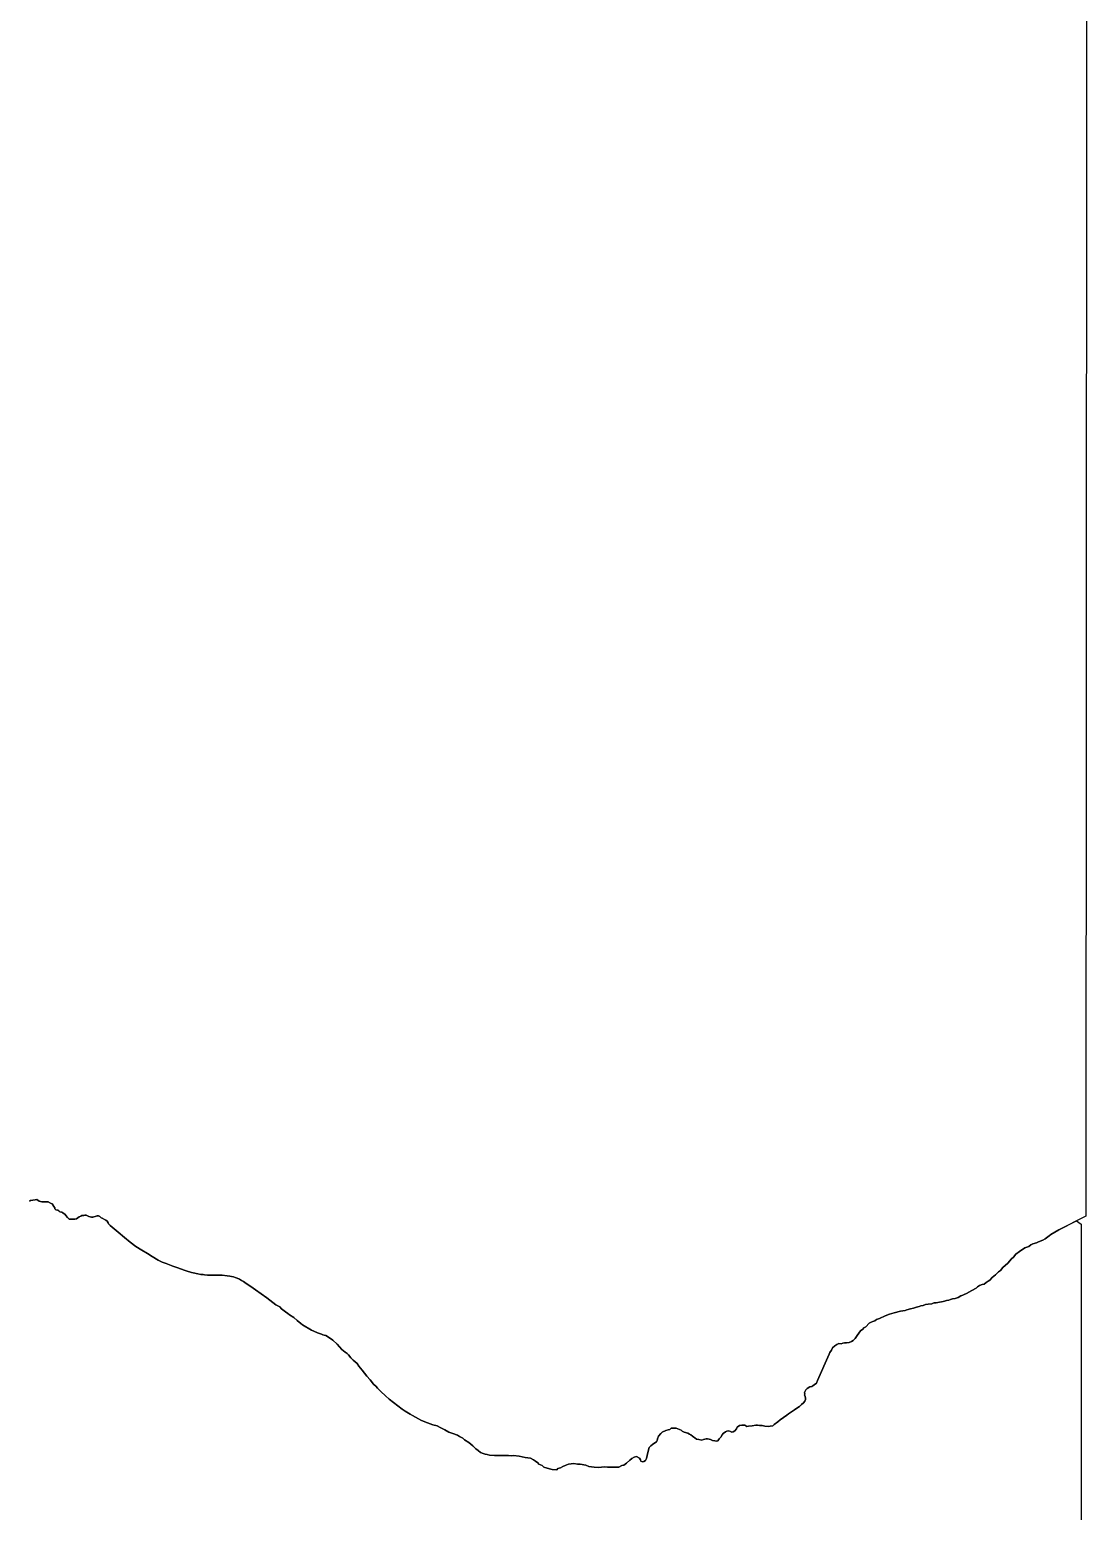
# Model space of a CAD drawing. Header units: inches. Extents: x 33.9 to 41.9, y -4.8 to 5.4.
# Drawn here: x 39.829 to 40.993, y 0.136 to 1.768 of the extents above; entities that cross this region are included whole.
import ezdxf

# ---------------------------------------------------------------- set-up
doc = ezdxf.new("R2010")
doc.units = ezdxf.units.IN
doc.header["$MEASUREMENT"] = 0
doc.layers.add('Counties', color=7, linetype='Continuous')

msp = doc.modelspace()

# ---------------------------------------------------------------- linework, layer by layer
at = {"layer": 'Counties'}
for points in [[(40.9925, 2.1784), (40.9926, 1.6983), (40.992, 0.4614), (40.9622, 0.4463), (40.9534, 0.4413), (40.9515, 0.4397), (40.9472, 0.4364), (40.9446, 0.4349), (40.94, 0.4332), (40.9377, 0.4322), (40.9338, 0.4311), (40.9315, 0.43), (40.9292, 0.4282), (40.9248, 0.4265), (40.9189, 0.4227), (40.9151, 0.4198), (40.9125, 0.4164), (40.9102, 0.4144), (40.9061, 0.4099), (40.9005, 0.4049), (40.898, 0.4017), (40.8959, 0.4003), (40.8925, 0.397), (40.889, 0.3938), (40.8864, 0.3911), (40.8844, 0.3899), (40.8822, 0.3885), (40.8801, 0.3867), (40.8777, 0.3862), (40.8749, 0.3853), (40.8726, 0.3837), (40.8714, 0.3822), (40.8665, 0.3795), (40.8607, 0.3765), (40.8581, 0.3753), (40.8567, 0.3744), (40.8544, 0.3737), (40.8516, 0.3719), (40.8483, 0.3709), (40.8451, 0.3704), (40.843, 0.3696), (40.8412, 0.3691), (40.8387, 0.3687), (40.8364, 0.3678), (40.8349, 0.3674), (40.8291, 0.3665), (40.8272, 0.3659), (40.8251, 0.366), (40.8239, 0.3655), (40.8224, 0.3649), (40.8184, 0.3647), (40.8153, 0.3641), (40.8129, 0.3631), (40.8105, 0.3626), (40.8086, 0.362), (40.8057, 0.3613), (40.8024, 0.3602), (40.7989, 0.3593), (40.7949, 0.3584), (40.7932, 0.3576), (40.7878, 0.3567), (40.781, 0.3549), (40.7759, 0.3537), (40.7711, 0.3516), (40.7648, 0.3488), (40.7616, 0.3477), (40.7597, 0.3464), (40.7575, 0.3456), (40.7558, 0.3448), (40.7534, 0.3436), (40.7497, 0.3398), (40.7477, 0.3384), (40.7463, 0.3369), (40.7439, 0.3351), (40.7403, 0.3299), (40.738, 0.3267), (40.7358, 0.3245), (40.7339, 0.3235), (40.7315, 0.3225), (40.7285, 0.322), (40.7264, 0.3219), (40.7245, 0.3216), (40.7227, 0.321), (40.7201, 0.3211), (40.7177, 0.3203), (40.7155, 0.3186), (40.7132, 0.3165), (40.7118, 0.3138), (40.7103, 0.3113), (40.7095, 0.3094), (40.6967, 0.2806), (40.6955, 0.2777), (40.6928, 0.2756), (40.6914, 0.2746), (40.6903, 0.2738), (40.6882, 0.2734), (40.6851, 0.2718), (40.6837, 0.2701), (40.6824, 0.2674), (40.6825, 0.2655), (40.6824, 0.2646), (40.6828, 0.263), (40.6833, 0.2611), (40.6833, 0.2597), (40.6827, 0.2578), (40.6811, 0.256), (40.6791, 0.254), (40.6767, 0.2519), (40.6748, 0.2507), (40.6711, 0.2481), (40.6648, 0.244), (40.6629, 0.2422), (40.6592, 0.2397), (40.6554, 0.2372), (40.6528, 0.235), (40.649, 0.2321), (40.6474, 0.2307), (40.6445, 0.2301), (40.6423, 0.2299), (40.6385, 0.2304), (40.6357, 0.2309), (40.6328, 0.2311), (40.6306, 0.2313), (40.6285, 0.2312), (40.6247, 0.2307), (40.6204, 0.2302), (40.6188, 0.23), (40.6164, 0.2312), (40.6132, 0.2314), (40.6105, 0.2309), (40.6081, 0.229), (40.6072, 0.2272), (40.6056, 0.2253), (40.6038, 0.224), (40.6024, 0.2236), (40.6009, 0.2244), (40.5991, 0.225), (40.5966, 0.2248), (40.5951, 0.2241), (40.5926, 0.2223), (40.5916, 0.2207), (40.5901, 0.2182), (40.5882, 0.2163), (40.5867, 0.2142), (40.585, 0.2138), (40.5834, 0.214), (40.581, 0.2146), (40.5788, 0.2156), (40.5773, 0.2159), (40.5756, 0.2163), (40.5738, 0.2164), (40.5709, 0.2154), (40.5692, 0.2149), (40.5659, 0.2155), (40.5634, 0.216), (40.5615, 0.2173), (40.5604, 0.2183), (40.5591, 0.2194), (40.5572, 0.2207), (40.5557, 0.2214), (40.5538, 0.2226), (40.5499, 0.2235), (40.5475, 0.2246), (40.5463, 0.2257), (40.5427, 0.2273), (40.5411, 0.2279), (40.5385, 0.2282), (40.5355, 0.2281), (40.5339, 0.2267), (40.532, 0.2262), (40.5295, 0.2255), (40.5257, 0.2236), (40.5239, 0.222), (40.5214, 0.2191), (40.5204, 0.2162), (40.52, 0.2146), (40.5192, 0.2131), (40.5176, 0.2119), (40.5147, 0.21), (40.5129, 0.2085), (40.5111, 0.2067), (40.5101, 0.2028), (40.509, 0.1981), (40.5083, 0.1946), (40.5071, 0.1924), (40.5053, 0.1913), (40.5039, 0.1909), (40.5019, 0.1919), (40.5018, 0.1933), (40.5006, 0.1952), (40.4972, 0.1969), (40.4948, 0.1963), (40.4921, 0.1946), (40.49, 0.1929), (40.4863, 0.1896), (40.4833, 0.1873), (40.4812, 0.187), (40.4777, 0.1852), (40.4748, 0.1851), (40.4723, 0.1851), (40.4676, 0.1852), (40.4654, 0.1852), (40.4625, 0.1854), (40.455, 0.1847), (40.4506, 0.1851), (40.4448, 0.1857), (40.4413, 0.1874), (40.4354, 0.1883), (40.4324, 0.1886), (40.4281, 0.1891), (40.4252, 0.1887), (40.4223, 0.1884), (40.4187, 0.187), (40.4161, 0.1857), (40.4135, 0.1845), (40.4108, 0.1837), (40.4096, 0.1823), (40.4043, 0.1827), (40.4013, 0.1834), (40.3953, 0.1852), (40.3935, 0.1869), (40.3898, 0.1886), (40.3887, 0.1899), (40.3861, 0.1917), (40.3838, 0.1933), (40.3805, 0.195), (40.3746, 0.1959), (40.3679, 0.1972), (40.362, 0.1978), (40.3598, 0.1977), (40.3565, 0.1981), (40.3517, 0.1978), (40.3498, 0.1978), (40.3448, 0.1978), (40.341, 0.198), (40.3353, 0.1982), (40.3328, 0.1991), (40.3307, 0.1996), (40.3285, 0.2002), (40.3256, 0.2014), (40.3231, 0.2034), (40.3202, 0.2054), (40.317, 0.2085), (40.3127, 0.2121), (40.308, 0.2153), (40.3059, 0.2172), (40.3022, 0.2187), (40.3003, 0.2202), (40.2951, 0.222), (40.2908, 0.2237), (40.2864, 0.2261), (40.2811, 0.2287), (40.2778, 0.2305), (40.273, 0.2319), (40.2671, 0.2341), (40.2625, 0.2357), (40.2597, 0.237), (40.2574, 0.2383), (40.2505, 0.2419), (40.2482, 0.2436), (40.2424, 0.2469), (40.2392, 0.2491), (40.2343, 0.2528), (40.2248, 0.2599), (40.2208, 0.2635), (40.2157, 0.2684), (40.212, 0.2722), (40.2105, 0.2739), (40.2078, 0.2766), (40.204, 0.2812), (40.2003, 0.2853), (40.1951, 0.292), (40.1915, 0.2964), (40.1896, 0.2992), (40.1853, 0.3028), (40.1827, 0.3056), (40.1801, 0.3089), (40.1786, 0.3101), (40.1764, 0.3118), (40.1729, 0.3148), (40.1703, 0.3175), (40.1676, 0.3207), (40.1628, 0.3249), (40.158, 0.3284), (40.1553, 0.3301), (40.1533, 0.3304), (40.152, 0.3307), (40.1504, 0.3315), (40.1459, 0.333), (40.142, 0.3347), (40.1394, 0.3361), (40.1296, 0.342), (40.1276, 0.3432), (40.1236, 0.3465), (40.1198, 0.3498), (40.1153, 0.3528), (40.1134, 0.3543), (40.1108, 0.3563), (40.1064, 0.3596), (40.1047, 0.3615), (40.1, 0.364), (40.0902, 0.3716), (40.084, 0.3761), (40.0778, 0.3803), (40.0725, 0.3839), (40.0674, 0.3875), (40.0646, 0.3895), (40.0622, 0.3907), (40.06, 0.3921), (40.0577, 0.3931), (40.0554, 0.394), (40.0535, 0.3946), (40.0513, 0.3949), (40.0495, 0.3953), (40.0467, 0.3957), (40.0411, 0.3965), (40.0386, 0.3965), (40.0357, 0.3965), (40.0336, 0.3964), (40.0303, 0.3965), (40.0276, 0.3964), (40.0249, 0.3965), (40.0217, 0.3969), (40.02, 0.3973), (40.0174, 0.3973), (40.0141, 0.3979), (40.0092, 0.3989), (40.0072, 0.3995), (40.0052, 0.4002), (40.0036, 0.4007), (40.0004, 0.4015), (39.991, 0.4048), (39.9867, 0.4065), (39.9794, 0.4093), (39.9751, 0.411), (39.9706, 0.4131), (39.9641, 0.4171), (39.9587, 0.4204), (39.9525, 0.4241), (39.9461, 0.4281), (39.9398, 0.4327), (39.9336, 0.4381), (39.9264, 0.4439), (39.9201, 0.4493), (39.9178, 0.4512), (39.916, 0.4532), (39.9154, 0.4542), (39.9145, 0.456), (39.913, 0.4571), (39.9115, 0.4579), (39.9089, 0.4591), (39.9077, 0.4596), (39.9065, 0.461), (39.9048, 0.462), (39.9034, 0.4619), (39.9024, 0.4614), (39.8987, 0.4605), (39.8972, 0.4604), (39.8944, 0.4611), (39.8926, 0.4618), (39.8913, 0.4624), (39.8898, 0.4624), (39.8888, 0.4622), (39.8864, 0.4622), (39.8856, 0.4615), (39.8836, 0.4606), (39.8821, 0.4595), (39.8806, 0.4584), (39.8789, 0.4581), (39.874, 0.4582), (39.8727, 0.4582), (39.8707, 0.4601), (39.8688, 0.4623), (39.8682, 0.4634), (39.8658, 0.4652), (39.8644, 0.466), (39.8624, 0.4661), (39.8611, 0.4674), (39.8602, 0.4682), (39.8597, 0.4682), (39.8578, 0.4686), (39.8568, 0.4697), (39.8567, 0.4705), (39.8558, 0.4721), (39.8547, 0.474), (39.854, 0.4749), (39.8521, 0.4759), (39.8495, 0.4771), (39.8457, 0.4772), (39.8426, 0.4771), (39.8395, 0.4781), (39.837, 0.4798), (39.8353, 0.4796), (39.8326, 0.479), (39.83, 0.4787), (39.8288, 0.478)], [(40.9925, 2.1784), (40.9926, 1.6983), (40.992, 0.4614), (40.9622, 0.4463), (40.9534, 0.4413), (40.9515, 0.4397), (40.9472, 0.4364), (40.9446, 0.4349), (40.94, 0.4332), (40.9377, 0.4322), (40.9338, 0.4311), (40.9315, 0.43), (40.9292, 0.4282), (40.9248, 0.4265), (40.9189, 0.4227), (40.9151, 0.4198), (40.9125, 0.4164), (40.9102, 0.4144), (40.9061, 0.4099), (40.9005, 0.4049), (40.898, 0.4017), (40.8959, 0.4003), (40.8925, 0.397), (40.889, 0.3938), (40.8864, 0.3911), (40.8844, 0.3899), (40.8822, 0.3885), (40.8801, 0.3867), (40.8777, 0.3862), (40.8749, 0.3853), (40.8726, 0.3837), (40.8714, 0.3822), (40.8665, 0.3795), (40.8607, 0.3765), (40.8581, 0.3753), (40.8567, 0.3744), (40.8544, 0.3737), (40.8516, 0.3719), (40.8483, 0.3709), (40.8451, 0.3704), (40.843, 0.3696), (40.8412, 0.3691), (40.8387, 0.3687), (40.8364, 0.3678), (40.8349, 0.3674), (40.8291, 0.3665), (40.8272, 0.3659), (40.8251, 0.366), (40.8239, 0.3655), (40.8224, 0.3649), (40.8184, 0.3647), (40.8153, 0.3641), (40.8129, 0.3631), (40.8105, 0.3626), (40.8086, 0.362), (40.8057, 0.3613), (40.8024, 0.3602), (40.7989, 0.3593), (40.7949, 0.3584), (40.7932, 0.3576), (40.7878, 0.3567), (40.781, 0.3549), (40.7759, 0.3537), (40.7711, 0.3516), (40.7648, 0.3488), (40.7616, 0.3477), (40.7597, 0.3464), (40.7575, 0.3456), (40.7558, 0.3448), (40.7534, 0.3436), (40.7497, 0.3398), (40.7477, 0.3384), (40.7463, 0.3369), (40.7439, 0.3351), (40.7403, 0.3299), (40.738, 0.3267), (40.7358, 0.3245), (40.7339, 0.3235), (40.7315, 0.3225), (40.7285, 0.322), (40.7264, 0.3219), (40.7245, 0.3216), (40.7227, 0.321), (40.7201, 0.3211), (40.7177, 0.3203), (40.7155, 0.3186), (40.7132, 0.3165), (40.7118, 0.3138), (40.7103, 0.3113), (40.7095, 0.3094), (40.6967, 0.2806), (40.6955, 0.2777), (40.6928, 0.2756), (40.6914, 0.2746), (40.6903, 0.2738), (40.6882, 0.2734), (40.6851, 0.2718), (40.6837, 0.2701), (40.6824, 0.2674), (40.6825, 0.2655), (40.6824, 0.2646), (40.6828, 0.263), (40.6833, 0.2611), (40.6833, 0.2597), (40.6827, 0.2578), (40.6811, 0.256), (40.6791, 0.254), (40.6767, 0.2519), (40.6748, 0.2507), (40.6711, 0.2481), (40.6648, 0.244), (40.6629, 0.2422), (40.6592, 0.2397), (40.6554, 0.2372), (40.6528, 0.235), (40.649, 0.2321), (40.6474, 0.2307), (40.6445, 0.2301), (40.6423, 0.2299), (40.6385, 0.2304), (40.6357, 0.2309), (40.6328, 0.2311), (40.6306, 0.2313), (40.6285, 0.2312), (40.6247, 0.2307), (40.6204, 0.2302), (40.6188, 0.23), (40.6164, 0.2312), (40.6132, 0.2314), (40.6105, 0.2309), (40.6081, 0.229), (40.6072, 0.2272), (40.6056, 0.2253), (40.6038, 0.224), (40.6024, 0.2236), (40.6009, 0.2244), (40.5991, 0.225), (40.5966, 0.2248), (40.5951, 0.2241), (40.5926, 0.2223), (40.5916, 0.2207), (40.5901, 0.2182), (40.5882, 0.2163), (40.5867, 0.2142), (40.585, 0.2138), (40.5834, 0.214), (40.581, 0.2146), (40.5788, 0.2156), (40.5773, 0.2159), (40.5756, 0.2163), (40.5738, 0.2164), (40.5709, 0.2154), (40.5692, 0.2149), (40.5659, 0.2155), (40.5634, 0.216), (40.5615, 0.2173), (40.5604, 0.2183), (40.5591, 0.2194), (40.5572, 0.2207), (40.5557, 0.2214), (40.5538, 0.2226), (40.5499, 0.2235), (40.5475, 0.2246), (40.5463, 0.2257), (40.5427, 0.2273), (40.5411, 0.2279), (40.5385, 0.2282), (40.5355, 0.2281), (40.5339, 0.2267), (40.532, 0.2262), (40.5295, 0.2255), (40.5257, 0.2236), (40.5239, 0.222), (40.5214, 0.2191), (40.5204, 0.2162), (40.52, 0.2146), (40.5192, 0.2131), (40.5176, 0.2119), (40.5147, 0.21), (40.5129, 0.2085), (40.5111, 0.2067), (40.5101, 0.2028), (40.509, 0.1981), (40.5083, 0.1946), (40.5071, 0.1924), (40.5053, 0.1913), (40.5039, 0.1909), (40.5019, 0.1919), (40.5018, 0.1933), (40.5006, 0.1952), (40.4972, 0.1969), (40.4948, 0.1963), (40.4921, 0.1946), (40.49, 0.1929), (40.4863, 0.1896), (40.4833, 0.1873), (40.4812, 0.187), (40.4777, 0.1852), (40.4748, 0.1851), (40.4723, 0.1851), (40.4676, 0.1852), (40.4654, 0.1852), (40.4625, 0.1854), (40.455, 0.1847), (40.4506, 0.1851), (40.4448, 0.1857), (40.4413, 0.1874), (40.4354, 0.1883), (40.4324, 0.1886), (40.4281, 0.1891), (40.4252, 0.1887), (40.4223, 0.1884), (40.4187, 0.187), (40.4161, 0.1857), (40.4135, 0.1845), (40.4108, 0.1837), (40.4096, 0.1823), (40.4043, 0.1827), (40.4013, 0.1834), (40.3953, 0.1852), (40.3935, 0.1869), (40.3898, 0.1886), (40.3887, 0.1899), (40.3861, 0.1917), (40.3838, 0.1933), (40.3805, 0.195), (40.3746, 0.1959), (40.3679, 0.1972), (40.362, 0.1978), (40.3598, 0.1977), (40.3565, 0.1981), (40.3517, 0.1978), (40.3498, 0.1978), (40.3448, 0.1978), (40.341, 0.198), (40.3353, 0.1982), (40.3328, 0.1991), (40.3307, 0.1996), (40.3285, 0.2002), (40.3256, 0.2014), (40.3231, 0.2034), (40.3202, 0.2054), (40.317, 0.2085), (40.3127, 0.2121), (40.308, 0.2153), (40.3059, 0.2172), (40.3022, 0.2187), (40.3003, 0.2202), (40.2951, 0.222), (40.2908, 0.2237), (40.2864, 0.2261), (40.2811, 0.2287), (40.2778, 0.2305), (40.273, 0.2319), (40.2671, 0.2341), (40.2625, 0.2357), (40.2597, 0.237), (40.2574, 0.2383), (40.2505, 0.2419), (40.2482, 0.2436), (40.2424, 0.2469), (40.2392, 0.2491), (40.2343, 0.2528), (40.2248, 0.2599), (40.2208, 0.2635), (40.2157, 0.2684), (40.212, 0.2722), (40.2105, 0.2739), (40.2078, 0.2766), (40.204, 0.2812), (40.2003, 0.2853), (40.1951, 0.292), (40.1915, 0.2964), (40.1896, 0.2992), (40.1853, 0.3028), (40.1827, 0.3056), (40.1801, 0.3089), (40.1786, 0.3101), (40.1764, 0.3118), (40.1729, 0.3148), (40.1703, 0.3175), (40.1676, 0.3207), (40.1628, 0.3249), (40.158, 0.3284), (40.1553, 0.3301), (40.1533, 0.3304), (40.152, 0.3307), (40.1504, 0.3315), (40.1459, 0.333), (40.142, 0.3347), (40.1394, 0.3361), (40.1296, 0.342), (40.1276, 0.3432), (40.1236, 0.3465), (40.1198, 0.3498), (40.1153, 0.3528), (40.1134, 0.3543), (40.1108, 0.3563), (40.1064, 0.3596), (40.1047, 0.3615), (40.1, 0.364), (40.0902, 0.3716), (40.084, 0.3761), (40.0778, 0.3803), (40.0725, 0.3839), (40.0674, 0.3875), (40.0646, 0.3895), (40.0622, 0.3907), (40.06, 0.3921), (40.0577, 0.3931), (40.0554, 0.394), (40.0535, 0.3946), (40.0513, 0.3949), (40.0495, 0.3953), (40.0467, 0.3957), (40.0411, 0.3965), (40.0386, 0.3965), (40.0357, 0.3965), (40.0336, 0.3964), (40.0303, 0.3965), (40.0276, 0.3964), (40.0249, 0.3965), (40.0217, 0.3969), (40.02, 0.3973), (40.0174, 0.3973), (40.0141, 0.3979), (40.0092, 0.3989), (40.0072, 0.3995), (40.0052, 0.4002), (40.0036, 0.4007), (40.0004, 0.4015), (39.991, 0.4048), (39.9867, 0.4065), (39.9794, 0.4093), (39.9751, 0.411), (39.9706, 0.4131), (39.9641, 0.4171), (39.9587, 0.4204), (39.9525, 0.4241), (39.9461, 0.4281), (39.9398, 0.4327), (39.9336, 0.4381), (39.9264, 0.4439), (39.9201, 0.4493), (39.9178, 0.4512), (39.916, 0.4532), (39.9154, 0.4542), (39.9145, 0.456), (39.913, 0.4571), (39.9115, 0.4579), (39.9089, 0.4591), (39.9077, 0.4596), (39.9065, 0.461), (39.9048, 0.462), (39.9034, 0.4619), (39.9024, 0.4614), (39.8987, 0.4605), (39.8972, 0.4604), (39.8944, 0.4611), (39.8926, 0.4618), (39.8913, 0.4624), (39.8898, 0.4624), (39.8888, 0.4622), (39.8864, 0.4622), (39.8856, 0.4615), (39.8836, 0.4606), (39.8821, 0.4595), (39.8806, 0.4584), (39.8789, 0.4581), (39.874, 0.4582), (39.8727, 0.4582), (39.8707, 0.4601), (39.8688, 0.4623), (39.8682, 0.4634), (39.8658, 0.4652), (39.8644, 0.466), (39.8624, 0.4661), (39.8611, 0.4674), (39.8602, 0.4682), (39.8597, 0.4682), (39.8578, 0.4686), (39.8568, 0.4697), (39.8567, 0.4705), (39.8558, 0.4721), (39.8547, 0.474), (39.854, 0.4749), (39.8521, 0.4759), (39.8495, 0.4771), (39.8457, 0.4772), (39.8426, 0.4771), (39.8395, 0.4781), (39.837, 0.4798), (39.8353, 0.4796), (39.8326, 0.479), (39.83, 0.4787), (39.8288, 0.478)], [(39.8288, 0.478), (39.83, 0.4787), (39.8326, 0.479), (39.8353, 0.4796), (39.837, 0.4798), (39.8395, 0.4781), (39.8426, 0.4771), (39.8457, 0.4772), (39.8495, 0.4771), (39.8521, 0.4759), (39.854, 0.4749), (39.8547, 0.474), (39.8558, 0.4721), (39.8567, 0.4705), (39.8568, 0.4697), (39.8578, 0.4686), (39.8597, 0.4682), (39.8602, 0.4682), (39.8611, 0.4674), (39.8624, 0.4661), (39.8644, 0.466), (39.8658, 0.4652), (39.8682, 0.4634), (39.8688, 0.4623), (39.8707, 0.4601), (39.8727, 0.4582), (39.874, 0.4582), (39.8789, 0.4581), (39.8806, 0.4584), (39.8821, 0.4595), (39.8836, 0.4606), (39.8856, 0.4615), (39.8864, 0.4622), (39.8888, 0.4622), (39.8898, 0.4624), (39.8913, 0.4624), (39.8926, 0.4618), (39.8944, 0.4611), (39.8972, 0.4604), (39.8987, 0.4605), (39.9024, 0.4614), (39.9034, 0.4619), (39.9048, 0.462), (39.9065, 0.461), (39.9077, 0.4596), (39.9089, 0.4591), (39.9115, 0.4579), (39.913, 0.4571), (39.9145, 0.456), (39.9154, 0.4542), (39.916, 0.4532), (39.9178, 0.4512), (39.9201, 0.4493), (39.9264, 0.4439), (39.9336, 0.4381), (39.9398, 0.4327), (39.9461, 0.4281), (39.9525, 0.4241), (39.9587, 0.4204), (39.9641, 0.4171), (39.9706, 0.4131), (39.9751, 0.411), (39.9794, 0.4093), (39.9867, 0.4065), (39.991, 0.4048), (40.0004, 0.4015), (40.0036, 0.4007), (40.0052, 0.4002), (40.0072, 0.3995), (40.0092, 0.3989), (40.0141, 0.3979), (40.0174, 0.3973), (40.02, 0.3973), (40.0217, 0.3969), (40.0249, 0.3965), (40.0276, 0.3964), (40.0303, 0.3965), (40.0336, 0.3964), (40.0357, 0.3965), (40.0386, 0.3965), (40.0411, 0.3965), (40.0467, 0.3957), (40.0495, 0.3953), (40.0513, 0.3949), (40.0535, 0.3946), (40.0554, 0.394), (40.0577, 0.3931), (40.06, 0.3921), (40.0622, 0.3907), (40.0646, 0.3895), (40.0674, 0.3875), (40.0725, 0.3839), (40.0778, 0.3803), (40.084, 0.3761), (40.0902, 0.3716), (40.1, 0.364), (40.1047, 0.3615), (40.1064, 0.3596), (40.1108, 0.3563), (40.1134, 0.3543), (40.1153, 0.3528), (40.1198, 0.3498), (40.1236, 0.3465), (40.1276, 0.3432), (40.1296, 0.342), (40.1394, 0.3361), (40.142, 0.3347), (40.1459, 0.333), (40.1504, 0.3315), (40.152, 0.3307), (40.1533, 0.3304), (40.1553, 0.3301), (40.158, 0.3284), (40.1628, 0.3249), (40.1676, 0.3207), (40.1703, 0.3175), (40.1729, 0.3148), (40.1764, 0.3118), (40.1786, 0.3101), (40.1801, 0.3089), (40.1827, 0.3056), (40.1853, 0.3028), (40.1896, 0.2992), (40.1915, 0.2964), (40.1951, 0.292), (40.2003, 0.2853), (40.204, 0.2812), (40.2078, 0.2766), (40.2105, 0.2739), (40.212, 0.2722), (40.2157, 0.2684), (40.2208, 0.2635), (40.2248, 0.2599), (40.2343, 0.2528), (40.2392, 0.2491), (40.2424, 0.2469), (40.2482, 0.2436), (40.2505, 0.2419), (40.2574, 0.2383), (40.2597, 0.237), (40.2625, 0.2357), (40.2671, 0.2341), (40.273, 0.2319), (40.2778, 0.2305), (40.2811, 0.2287), (40.2864, 0.2261), (40.2908, 0.2237), (40.2951, 0.222), (40.3003, 0.2202), (40.3022, 0.2187), (40.3059, 0.2172), (40.308, 0.2153), (40.3127, 0.2121), (40.317, 0.2085), (40.3202, 0.2054), (40.3231, 0.2034), (40.3256, 0.2014), (40.3285, 0.2002), (40.3307, 0.1996), (40.3328, 0.1991), (40.3353, 0.1982), (40.341, 0.198), (40.3448, 0.1978), (40.3498, 0.1978), (40.3517, 0.1978), (40.3565, 0.1981), (40.3598, 0.1977), (40.362, 0.1978), (40.3679, 0.1972), (40.3746, 0.1959), (40.3805, 0.195), (40.3838, 0.1933), (40.3861, 0.1917), (40.3887, 0.1899), (40.3898, 0.1886), (40.3935, 0.1869), (40.3953, 0.1852), (40.4013, 0.1834), (40.4043, 0.1827), (40.4096, 0.1823), (40.4108, 0.1837), (40.4135, 0.1845), (40.4161, 0.1857), (40.4187, 0.187), (40.4223, 0.1884), (40.4252, 0.1887), (40.4281, 0.1891), (40.4324, 0.1886), (40.4354, 0.1883), (40.4413, 0.1874), (40.4448, 0.1857), (40.4506, 0.1851), (40.455, 0.1847), (40.4625, 0.1854), (40.4654, 0.1852), (40.4676, 0.1852), (40.4723, 0.1851), (40.4748, 0.1851), (40.4777, 0.1852), (40.4812, 0.187), (40.4833, 0.1873), (40.4863, 0.1896), (40.49, 0.1929), (40.4921, 0.1946), (40.4948, 0.1963), (40.4972, 0.1969), (40.5006, 0.1952), (40.5018, 0.1933), (40.5019, 0.1919), (40.5039, 0.1909), (40.5053, 0.1913), (40.5071, 0.1924), (40.5083, 0.1946), (40.509, 0.1981), (40.5101, 0.2028), (40.5111, 0.2067), (40.5129, 0.2085), (40.5147, 0.21), (40.5176, 0.2119), (40.5192, 0.2131), (40.52, 0.2146), (40.5204, 0.2162), (40.5214, 0.2191), (40.5239, 0.222), (40.5257, 0.2236), (40.5295, 0.2255), (40.532, 0.2262), (40.5339, 0.2267), (40.5355, 0.2281), (40.5385, 0.2282), (40.5411, 0.2279), (40.5427, 0.2273), (40.5463, 0.2257), (40.5475, 0.2246), (40.5499, 0.2235), (40.5538, 0.2226), (40.5557, 0.2214), (40.5572, 0.2207), (40.5591, 0.2194), (40.5604, 0.2183), (40.5615, 0.2173), (40.5634, 0.216), (40.5659, 0.2155), (40.5692, 0.2149), (40.5709, 0.2154), (40.5738, 0.2164), (40.5756, 0.2163), (40.5773, 0.2159), (40.5788, 0.2156), (40.581, 0.2146), (40.5834, 0.214), (40.585, 0.2138), (40.5867, 0.2142), (40.5882, 0.2163), (40.5901, 0.2182), (40.5916, 0.2207), (40.5926, 0.2223), (40.5951, 0.2241), (40.5966, 0.2248), (40.5991, 0.225), (40.6009, 0.2244), (40.6024, 0.2236), (40.6038, 0.224), (40.6056, 0.2253), (40.6072, 0.2272), (40.6081, 0.229), (40.6105, 0.2309), (40.6132, 0.2314), (40.6164, 0.2312), (40.6188, 0.23), (40.6204, 0.2302), (40.6247, 0.2307), (40.6285, 0.2312), (40.6306, 0.2313), (40.6328, 0.2311), (40.6357, 0.2309), (40.6385, 0.2304), (40.6423, 0.2299), (40.6445, 0.2301), (40.6474, 0.2307), (40.649, 0.2321), (40.6528, 0.235), (40.6554, 0.2372), (40.6592, 0.2397), (40.6629, 0.2422), (40.6648, 0.244), (40.6711, 0.2481), (40.6748, 0.2507), (40.6767, 0.2519), (40.6791, 0.254), (40.6811, 0.256), (40.6827, 0.2578), (40.6833, 0.2597), (40.6833, 0.2611), (40.6828, 0.263), (40.6824, 0.2646), (40.6825, 0.2655), (40.6824, 0.2674), (40.6837, 0.2701), (40.6851, 0.2718), (40.6882, 0.2734), (40.6903, 0.2738), (40.6914, 0.2746), (40.6928, 0.2756), (40.6955, 0.2777), (40.6967, 0.2806), (40.7095, 0.3094), (40.7103, 0.3113), (40.7118, 0.3138), (40.7132, 0.3165), (40.7155, 0.3186), (40.7177, 0.3203), (40.7201, 0.3211), (40.7227, 0.321), (40.7245, 0.3216), (40.7264, 0.3219), (40.7285, 0.322), (40.7315, 0.3225), (40.7339, 0.3235), (40.7358, 0.3245), (40.738, 0.3267), (40.7403, 0.3299), (40.7439, 0.3351), (40.7463, 0.3369), (40.7477, 0.3384), (40.7497, 0.3398), (40.7534, 0.3436), (40.7558, 0.3448), (40.7575, 0.3456), (40.7597, 0.3464), (40.7616, 0.3477), (40.7648, 0.3488), (40.7711, 0.3516), (40.7759, 0.3537), (40.781, 0.3549), (40.7878, 0.3567), (40.7932, 0.3576), (40.7949, 0.3584), (40.7989, 0.3593), (40.8024, 0.3602), (40.8057, 0.3613), (40.8086, 0.362), (40.8105, 0.3626), (40.8129, 0.3631), (40.8153, 0.3641), (40.8184, 0.3647), (40.8224, 0.3649), (40.8239, 0.3655), (40.8251, 0.366), (40.8272, 0.3659), (40.8291, 0.3665), (40.8349, 0.3674), (40.8364, 0.3678), (40.8387, 0.3687), (40.8412, 0.3691), (40.843, 0.3696), (40.8451, 0.3704), (40.8483, 0.3709), (40.8516, 0.3719), (40.8544, 0.3737), (40.8567, 0.3744), (40.8581, 0.3753), (40.8607, 0.3765), (40.8665, 0.3795), (40.8714, 0.3822), (40.8726, 0.3837), (40.8749, 0.3853), (40.8777, 0.3862), (40.8801, 0.3867), (40.8822, 0.3885), (40.8844, 0.3899), (40.8864, 0.3911), (40.889, 0.3938), (40.8925, 0.397), (40.8959, 0.4003), (40.898, 0.4017), (40.9005, 0.4049), (40.9061, 0.4099), (40.9102, 0.4144), (40.9125, 0.4164), (40.9151, 0.4198), (40.9189, 0.4227), (40.9248, 0.4265), (40.9292, 0.4282), (40.9315, 0.43), (40.9338, 0.4311), (40.9377, 0.4322), (40.94, 0.4332), (40.9446, 0.4349), (40.9472, 0.4364), (40.9515, 0.4397), (40.9534, 0.4413), (40.9622, 0.4463), (40.9818, 0.4562), (40.9868, 0.4525), (40.9868, -0.8244)], [(39.8288, 0.478), (39.83, 0.4787), (39.8326, 0.479), (39.8353, 0.4796), (39.837, 0.4798), (39.8395, 0.4781), (39.8426, 0.4771), (39.8457, 0.4772), (39.8495, 0.4771), (39.8521, 0.4759), (39.854, 0.4749), (39.8547, 0.474), (39.8558, 0.4721), (39.8567, 0.4705), (39.8568, 0.4697), (39.8578, 0.4686), (39.8597, 0.4682), (39.8602, 0.4682), (39.8611, 0.4674), (39.8624, 0.4661), (39.8644, 0.466), (39.8658, 0.4652), (39.8682, 0.4634), (39.8688, 0.4623), (39.8707, 0.4601), (39.8727, 0.4582), (39.874, 0.4582), (39.8789, 0.4581), (39.8806, 0.4584), (39.8821, 0.4595), (39.8836, 0.4606), (39.8856, 0.4615), (39.8864, 0.4622), (39.8888, 0.4622), (39.8898, 0.4624), (39.8913, 0.4624), (39.8926, 0.4618), (39.8944, 0.4611), (39.8972, 0.4604), (39.8987, 0.4605), (39.9024, 0.4614), (39.9034, 0.4619), (39.9048, 0.462), (39.9065, 0.461), (39.9077, 0.4596), (39.9089, 0.4591), (39.9115, 0.4579), (39.913, 0.4571), (39.9145, 0.456), (39.9154, 0.4542), (39.916, 0.4532), (39.9178, 0.4512), (39.9201, 0.4493), (39.9264, 0.4439), (39.9336, 0.4381), (39.9398, 0.4327), (39.9461, 0.4281), (39.9525, 0.4241), (39.9587, 0.4204), (39.9641, 0.4171), (39.9706, 0.4131), (39.9751, 0.411), (39.9794, 0.4093), (39.9867, 0.4065), (39.991, 0.4048), (40.0004, 0.4015), (40.0036, 0.4007), (40.0052, 0.4002), (40.0072, 0.3995), (40.0092, 0.3989), (40.0141, 0.3979), (40.0174, 0.3973), (40.02, 0.3973), (40.0217, 0.3969), (40.0249, 0.3965), (40.0276, 0.3964), (40.0303, 0.3965), (40.0336, 0.3964), (40.0357, 0.3965), (40.0386, 0.3965), (40.0411, 0.3965), (40.0467, 0.3957), (40.0495, 0.3953), (40.0513, 0.3949), (40.0535, 0.3946), (40.0554, 0.394), (40.0577, 0.3931), (40.06, 0.3921), (40.0622, 0.3907), (40.0646, 0.3895), (40.0674, 0.3875), (40.0725, 0.3839), (40.0778, 0.3803), (40.084, 0.3761), (40.0902, 0.3716), (40.1, 0.364), (40.1047, 0.3615), (40.1064, 0.3596), (40.1108, 0.3563), (40.1134, 0.3543), (40.1153, 0.3528), (40.1198, 0.3498), (40.1236, 0.3465), (40.1276, 0.3432), (40.1296, 0.342), (40.1394, 0.3361), (40.142, 0.3347), (40.1459, 0.333), (40.1504, 0.3315), (40.152, 0.3307), (40.1533, 0.3304), (40.1553, 0.3301), (40.158, 0.3284), (40.1628, 0.3249), (40.1676, 0.3207), (40.1703, 0.3175), (40.1729, 0.3148), (40.1764, 0.3118), (40.1786, 0.3101), (40.1801, 0.3089), (40.1827, 0.3056), (40.1853, 0.3028), (40.1896, 0.2992), (40.1915, 0.2964), (40.1951, 0.292), (40.2003, 0.2853), (40.204, 0.2812), (40.2078, 0.2766), (40.2105, 0.2739), (40.212, 0.2722), (40.2157, 0.2684), (40.2208, 0.2635), (40.2248, 0.2599), (40.2343, 0.2528), (40.2392, 0.2491), (40.2424, 0.2469), (40.2482, 0.2436), (40.2505, 0.2419), (40.2574, 0.2383), (40.2597, 0.237), (40.2625, 0.2357), (40.2671, 0.2341), (40.273, 0.2319), (40.2778, 0.2305), (40.2811, 0.2287), (40.2864, 0.2261), (40.2908, 0.2237), (40.2951, 0.222), (40.3003, 0.2202), (40.3022, 0.2187), (40.3059, 0.2172), (40.308, 0.2153), (40.3127, 0.2121), (40.317, 0.2085), (40.3202, 0.2054), (40.3231, 0.2034), (40.3256, 0.2014), (40.3285, 0.2002), (40.3307, 0.1996), (40.3328, 0.1991), (40.3353, 0.1982), (40.341, 0.198), (40.3448, 0.1978), (40.3498, 0.1978), (40.3517, 0.1978), (40.3565, 0.1981), (40.3598, 0.1977), (40.362, 0.1978), (40.3679, 0.1972), (40.3746, 0.1959), (40.3805, 0.195), (40.3838, 0.1933), (40.3861, 0.1917), (40.3887, 0.1899), (40.3898, 0.1886), (40.3935, 0.1869), (40.3953, 0.1852), (40.4013, 0.1834), (40.4043, 0.1827), (40.4096, 0.1823), (40.4108, 0.1837), (40.4135, 0.1845), (40.4161, 0.1857), (40.4187, 0.187), (40.4223, 0.1884), (40.4252, 0.1887), (40.4281, 0.1891), (40.4324, 0.1886), (40.4354, 0.1883), (40.4413, 0.1874), (40.4448, 0.1857), (40.4506, 0.1851), (40.455, 0.1847), (40.4625, 0.1854), (40.4654, 0.1852), (40.4676, 0.1852), (40.4723, 0.1851), (40.4748, 0.1851), (40.4777, 0.1852), (40.4812, 0.187), (40.4833, 0.1873), (40.4863, 0.1896), (40.49, 0.1929), (40.4921, 0.1946), (40.4948, 0.1963), (40.4972, 0.1969), (40.5006, 0.1952), (40.5018, 0.1933), (40.5019, 0.1919), (40.5039, 0.1909), (40.5053, 0.1913), (40.5071, 0.1924), (40.5083, 0.1946), (40.509, 0.1981), (40.5101, 0.2028), (40.5111, 0.2067), (40.5129, 0.2085), (40.5147, 0.21), (40.5176, 0.2119), (40.5192, 0.2131), (40.52, 0.2146), (40.5204, 0.2162), (40.5214, 0.2191), (40.5239, 0.222), (40.5257, 0.2236), (40.5295, 0.2255), (40.532, 0.2262), (40.5339, 0.2267), (40.5355, 0.2281), (40.5385, 0.2282), (40.5411, 0.2279), (40.5427, 0.2273), (40.5463, 0.2257), (40.5475, 0.2246), (40.5499, 0.2235), (40.5538, 0.2226), (40.5557, 0.2214), (40.5572, 0.2207), (40.5591, 0.2194), (40.5604, 0.2183), (40.5615, 0.2173), (40.5634, 0.216), (40.5659, 0.2155), (40.5692, 0.2149), (40.5709, 0.2154), (40.5738, 0.2164), (40.5756, 0.2163), (40.5773, 0.2159), (40.5788, 0.2156), (40.581, 0.2146), (40.5834, 0.214), (40.585, 0.2138), (40.5867, 0.2142), (40.5882, 0.2163), (40.5901, 0.2182), (40.5916, 0.2207), (40.5926, 0.2223), (40.5951, 0.2241), (40.5966, 0.2248), (40.5991, 0.225), (40.6009, 0.2244), (40.6024, 0.2236), (40.6038, 0.224), (40.6056, 0.2253), (40.6072, 0.2272), (40.6081, 0.229), (40.6105, 0.2309), (40.6132, 0.2314), (40.6164, 0.2312), (40.6188, 0.23), (40.6204, 0.2302), (40.6247, 0.2307), (40.6285, 0.2312), (40.6306, 0.2313), (40.6328, 0.2311), (40.6357, 0.2309), (40.6385, 0.2304), (40.6423, 0.2299), (40.6445, 0.2301), (40.6474, 0.2307), (40.649, 0.2321), (40.6528, 0.235), (40.6554, 0.2372), (40.6592, 0.2397), (40.6629, 0.2422), (40.6648, 0.244), (40.6711, 0.2481), (40.6748, 0.2507), (40.6767, 0.2519), (40.6791, 0.254), (40.6811, 0.256), (40.6827, 0.2578), (40.6833, 0.2597), (40.6833, 0.2611), (40.6828, 0.263), (40.6824, 0.2646), (40.6825, 0.2655), (40.6824, 0.2674), (40.6837, 0.2701), (40.6851, 0.2718), (40.6882, 0.2734), (40.6903, 0.2738), (40.6914, 0.2746), (40.6928, 0.2756), (40.6955, 0.2777), (40.6967, 0.2806), (40.7095, 0.3094), (40.7103, 0.3113), (40.7118, 0.3138), (40.7132, 0.3165), (40.7155, 0.3186), (40.7177, 0.3203), (40.7201, 0.3211), (40.7227, 0.321), (40.7245, 0.3216), (40.7264, 0.3219), (40.7285, 0.322), (40.7315, 0.3225), (40.7339, 0.3235), (40.7358, 0.3245), (40.738, 0.3267), (40.7403, 0.3299), (40.7439, 0.3351), (40.7463, 0.3369), (40.7477, 0.3384), (40.7497, 0.3398), (40.7534, 0.3436), (40.7558, 0.3448), (40.7575, 0.3456), (40.7597, 0.3464), (40.7616, 0.3477), (40.7648, 0.3488), (40.7711, 0.3516), (40.7759, 0.3537), (40.781, 0.3549), (40.7878, 0.3567), (40.7932, 0.3576), (40.7949, 0.3584), (40.7989, 0.3593), (40.8024, 0.3602), (40.8057, 0.3613), (40.8086, 0.362), (40.8105, 0.3626), (40.8129, 0.3631), (40.8153, 0.3641), (40.8184, 0.3647), (40.8224, 0.3649), (40.8239, 0.3655), (40.8251, 0.366), (40.8272, 0.3659), (40.8291, 0.3665), (40.8349, 0.3674), (40.8364, 0.3678), (40.8387, 0.3687), (40.8412, 0.3691), (40.843, 0.3696), (40.8451, 0.3704), (40.8483, 0.3709), (40.8516, 0.3719), (40.8544, 0.3737), (40.8567, 0.3744), (40.8581, 0.3753), (40.8607, 0.3765), (40.8665, 0.3795), (40.8714, 0.3822), (40.8726, 0.3837), (40.8749, 0.3853), (40.8777, 0.3862), (40.8801, 0.3867), (40.8822, 0.3885), (40.8844, 0.3899), (40.8864, 0.3911), (40.889, 0.3938), (40.8925, 0.397), (40.8959, 0.4003), (40.898, 0.4017), (40.9005, 0.4049), (40.9061, 0.4099), (40.9102, 0.4144), (40.9125, 0.4164), (40.9151, 0.4198), (40.9189, 0.4227), (40.9248, 0.4265), (40.9292, 0.4282), (40.9315, 0.43), (40.9338, 0.4311), (40.9377, 0.4322), (40.94, 0.4332), (40.9446, 0.4349), (40.9472, 0.4364), (40.9515, 0.4397), (40.9534, 0.4413), (40.9622, 0.4463), (40.9818, 0.4562), (40.9868, 0.4525), (40.9868, -0.8244)]]:
    msp.add_lwpolyline(points, dxfattribs=at)

doc.saveas('drawing.dxf')
